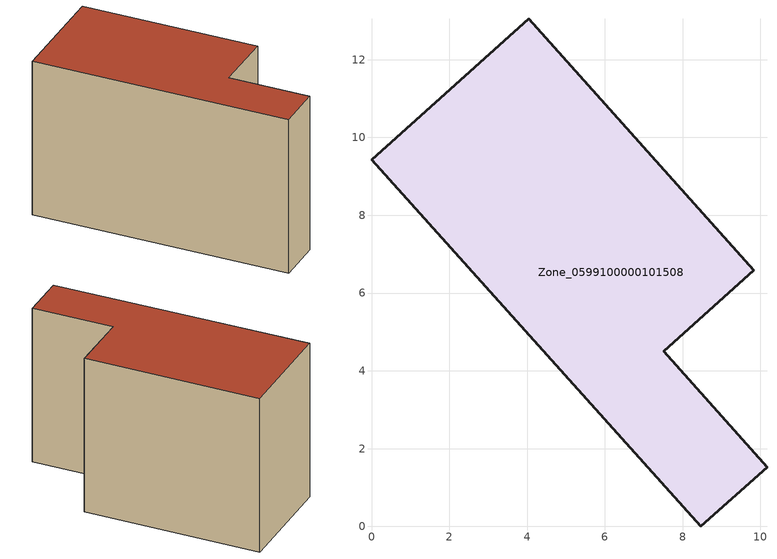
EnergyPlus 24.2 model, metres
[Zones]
Zone_0599100000101508
 floor ground (C_G): 0,9.43 4.05,13.06 9.83,6.59 7.51,4.51 10.17,1.53 8.47,0 z0
 wall outside (C_F): 4.05,13.06 0,9.43 8.47,0 10.17,1.53 7.51,4.51 9.83,6.59 4.05,13.06 z0:7.98
 roof outside (C_R): 0,9.43 8.47,0 10.17,1.53 7.51,4.51 9.83,6.59 4.05,13.06 z7.98
[BUILDING]
Pand.0599100000101508: North Axis=0; Terrain=City; Loads Convergence Tolerance Value=0.04; Temperature Convergence Tolerance Value=0.4; Solar Distribution=FullExterior; Maximum Number of Warmup Days=25; Minimum Number of Warmup Days=1
[Site:Location]
Rotterdam.The.Hague.AP_ZH_NLD Design_Conditions: Latitude=51.96; Longitude=4.45; Time Zone=1; Elevation=-4.5
[SITE:GROUNDTEMPERATURE:BUILDINGSURFACE]
18, 18, 18, 18, 18, 18, 18, 18, 18, 18, 18, 18
[MATERIAL] Thermal Absorptance=0.9; Solar Absorptance=0.7; Visible Absorptance=0.7
Name | Roughness | Thickness | Conductivity | Density | Specific Heat
G.TI.1975-1991 | MediumSmooth | 0.15 | 0.288461 | 540 | 1210
F.TI.1975-1991 | Rough | 0.3 | 0.230769 | 1920 | 840
R.TI.1975-1991 | MediumRough | 0.2 | 0.153846 | 1500 | 1000
[CONSTRUCTION]
C_G: G.TI.1975-1991
C_F: F.TI.1975-1991
C_R: R.TI.1975-1991
[ZONE]
Zone_0599100000101508: Type=1; Multiplier=1; Ceiling Height=Autocalculate; Volume=Autocalculate; Floor Area=autocalculate; Part of Total Floor Area=Yes
[ZONEINFILTRATION:DESIGNFLOWRATE]
Infil_Zone_0599100000101508: Zone or ZoneList or Space or SpaceList=Zone_0599100000101508; Schedule=AlwaysOn; Design Flow Rate Calculation Method=Flow/Area; Flow Rate per Floor Area=0.003; Constant Term Coefficient=1; Temperature Term Coefficient=0; Velocity Term Coefficient=0; Velocity Squared Term Coefficient=0
[HVACTEMPLATE:ZONE:IDEALLOADSAIRSYSTEM]
Zone_0599100000101508: Maximum Heating Supply Air Temperature=50; Minimum Cooling Supply Air Temperature=13; Maximum Heating Supply Air Humidity Ratio=0.0156; Minimum Cooling Supply Air Humidity Ratio=0.0077; Heating Limit=NoLimit; Cooling Limit=NoLimit; Dehumidification Control Type=ConstantSensibleHeatRatio; Cooling Sensible Heat Ratio=0.7; Dehumidification Setpoint=60; Humidification Control Type=None; Humidification Setpoint=30; Outdoor Air Method=None; Outdoor Air Flow Rate per Person=0.00944; Outdoor Air Flow Rate per Zone Floor Area=0; Outdoor Air Flow Rate per Zone=0; Demand Controlled Ventilation Type=None; Outdoor Air Economizer Type=NoEconomizer; Heat Recovery Type=None; Sensible Heat Recovery Effectiveness=0.7; Latent Heat Recovery Effectiveness=0.65
[ZONECONTROL:THERMOSTAT]
ThermostatControl_Zone_0599100000101508: Zone or ZoneList=Zone_0599100000101508; Control Type Schedule=DualSetpointControlType; Control 1=Thermostat_Zone_0599100000101508; Temperature Difference Between Cutout And Setpoint=0
[THERMOSTATSETPOINT:DUALSETPOINT]
Thermostat_Zone_0599100000101508: Heating Setpoint Temperature Schedule=HeatingSetpoint_Zone_0599100000101508; Cooling Setpoint Temperature Schedule=CoolingSetpoint_Zone_0599100000101508
[SCHEDULE:COMPACT]
HeatingSetpoint_Zone_0599100000101508: Through: 12/31, For: AllDays, Until: 24:00, 21
CoolingSetpoint_Zone_0599100000101508: Through: 12/31, For: AllDays, Until: 24:00, 24
DualSetpointControlType: Through: 12/31, For: AllDays, Until: 24:00, 4
AlwaysOn: Through: 12/31, For: AllDays, Until: 24:00, 1
